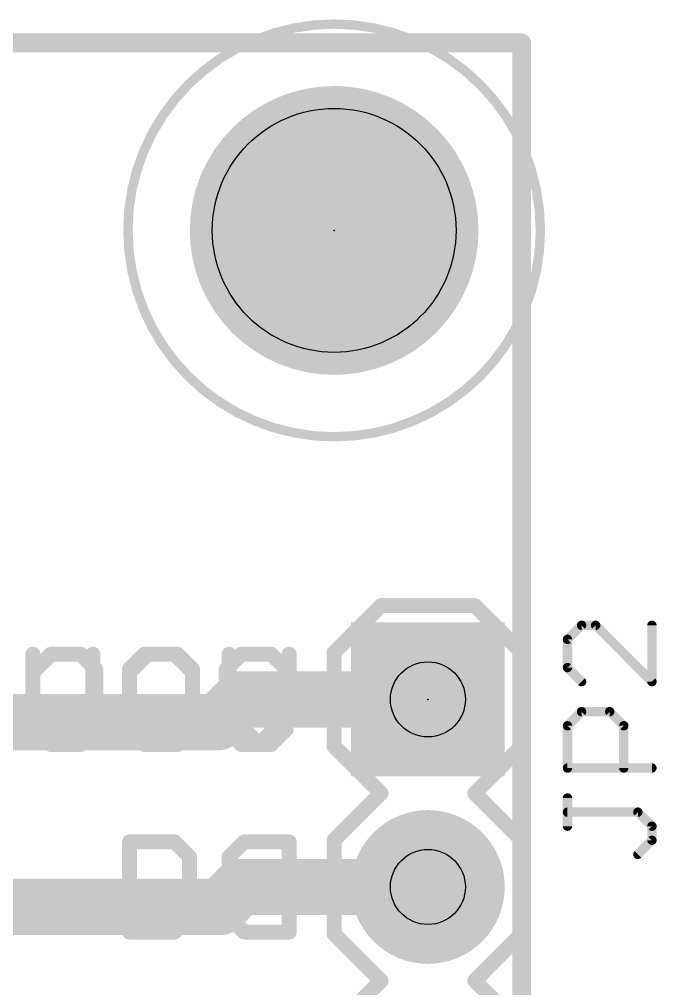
# Model space of a CAD drawing. Extents: x -36 to 72, y -18 to 26.
# Drawn here: x 13.52 to 22.15, y 12.59 to 25.72 of the extents above; entities that cross this region are included whole.
import ezdxf

# ---------------------------------------------------------------- set-up
doc = ezdxf.new("R2010")
doc.units = 0
for name, color, linetype in [('1', 12, 'CONTINUOUS'), ('17', 110, 'CONTINUOUS'), ('20', 53, 'CONTINUOUS'), ('21', 41, 'CONTINUOUS'), ('22', 40, 'CONTINUOUS'), ('23', 53, 'CONTINUOUS'), ('25', 253, 'CONTINUOUS'), ('29', 253, 'CONTINUOUS'), ('30', 253, 'CONTINUOUS'), ('39', 12, 'CONTINUOUS'), ('41', 12, 'CONTINUOUS'), ('42', 132, 'CONTINUOUS'), ('44', 253, 'CONTINUOUS'), ('51', 53, 'CONTINUOUS')]:
    doc.layers.add(name, color=color, linetype=linetype)

# ---------------------------------------------------------------- blocks, each defined once
blk = doc.blocks.new('RECT')
blk.add_solid([(-0.5, -0.5), (0.5, -0.5), (-0.5, 0.5), (0.5, 0.5)])
blk = doc.blocks.new('SQUAREP')
blk.add_solid([(-0.5, -0.5), (0.5, -0.5), (-0.5, 0.5), (0.5, 0.5)])
blk = doc.blocks.new('ROUNDP')
at = {"const_width": 0.5}
blk.add_lwpolyline([(0, -0.25, 1), (0, 0.25, 1), (0, -0.25)], format="xyb", dxfattribs=at)

msp = doc.modelspace()

# ---------------------------------------------------------------- linework, layer by layer
at = {"layer": '1', "const_width": 0.762}
for points in [[(16.2, 16.2), (16.51, 16.51)], [(19.05, 16.51), (16.51, 16.51)], [(11.832, 16.2), (16.2, 16.2)], [(16.24, 13.7), (16.51, 13.97)], [(19.05, 13.97), (16.51, 13.97)], [(11.832, 13.7), (16.24, 13.7)]]:
    msp.add_lwpolyline(points, dxfattribs=at)
at = {"layer": '1', "const_width": 0.381}
for points in [[(16.51, 16.7005, 1), (16.51, 16.3195)], [(16.6447, 16.3753, 1), (16.3753, 16.6447)], [(19.05, 16.3195, 1), (19.05, 16.7005)], [(16.2, 16.0095, 1), (16.2, 16.3905)], [(16.0653, 16.3347, 1), (16.3347, 16.0653)], [(16.51, 14.1605, 1), (16.51, 13.7795)], [(16.6447, 13.8353, 1), (16.3753, 14.1047)], [(19.05, 13.7795, 1), (19.05, 14.1605)], [(16.24, 13.5095, 1), (16.24, 13.8905)], [(16.1053, 13.8347, 1), (16.3747, 13.5653)]]:
    msp.add_lwpolyline(points, format="xyb", dxfattribs=at)
at = {"layer": '20', "const_width": 0.254}
for points in [[(0, 25.4), (20.32, 25.4)], [(20.32, 25.4), (20.32, 0)]]:
    msp.add_lwpolyline(points, dxfattribs=at)
at = {"layer": '20', "const_width": 0.127}
for points in [[(20.3835, 25.4, 1), (20.2565, 25.4)], [(20.32, 25.3365, 1), (20.32, 25.4635)]]:
    msp.add_lwpolyline(points, format="xyb", dxfattribs=at)
at = {"layer": '20'}
msp.add_circle((17.78, 22.86), 1.651, dxfattribs=at)
at = {"layer": '21', "const_width": 0.2032}
for points in [[(18.415, 17.78), (17.78, 17.145)], [(19.685, 17.78), (18.415, 17.78)], [(20.32, 17.145), (19.685, 17.78)], [(13.6984, 17.1206), (13.6984, 16.3071)], [(14.5119, 16.3071), (14.5119, 17.1206)], [(15.2115, 17.1206), (15.0081, 16.9173)], [(15.6183, 17.1206), (15.2115, 17.1206)], [(15.8216, 16.9173), (15.6183, 17.1206)], [(16.5212, 17.1206), (16.3179, 16.9173)], [(16.928, 17.1206), (16.5212, 17.1206)], [(17.1314, 16.9173), (16.928, 17.1206)], [(17.78, 15.875), (17.78, 17.145)], [(20.32, 17.145), (20.32, 15.875)], [(15.0081, 16.9173), (15.0081, 16.1038)], [(16.3179, 16.9173), (16.3179, 16.1038)], [(13.6984, 16.3071), (14.1052, 15.9004)], [(14.1052, 15.9004), (14.5119, 16.3071)], [(15.0081, 16.1038), (15.2115, 15.9004)], [(15.6183, 15.9004), (15.8216, 16.1038)], [(16.3179, 16.1038), (16.5212, 15.9004)], [(16.928, 15.9004), (17.1314, 16.1038)], [(15.2115, 15.9004), (15.6183, 15.9004)], [(16.5212, 15.9004), (16.928, 15.9004)], [(18.415, 15.24), (17.78, 15.875)], [(20.32, 15.875), (19.685, 15.24)], [(17.78, 14.605), (18.415, 15.24)], [(19.685, 15.24), (20.32, 14.605)], [(17.78, 13.335), (17.78, 14.605)], [(20.32, 14.605), (20.32, 13.335)], [(15.0081, 14.5806), (15.0081, 13.3604)], [(15.6183, 14.5806), (15.0081, 14.5806)], [(15.8216, 14.3773), (15.6183, 14.5806)], [(15.8216, 13.5638), (15.8216, 14.3773)], [(16.3179, 13.9705), (17.1314, 13.9705)], [(15.6183, 13.3604), (15.8216, 13.5638)], [(15.0081, 13.3604), (15.6183, 13.3604)], [(18.415, 12.7), (17.78, 13.335)], [(20.32, 13.335), (19.685, 12.7)], [(17.78, 12.065), (18.415, 12.7)], [(19.685, 12.7), (20.32, 12.065)]]:
    msp.add_lwpolyline(points, dxfattribs=at)
at = {"layer": '21', "const_width": 0.1016}
for points in [[(18.415, 17.8308, 1), (18.415, 17.7292)], [(18.4509, 17.7441, 1), (18.3791, 17.8159)], [(19.7209, 17.8159, 1), (19.6491, 17.7441)], [(19.685, 17.7292, 1), (19.685, 17.8308)], [(13.7492, 17.1206, 1), (13.6476, 17.1206)], [(14.5627, 17.1206, 1), (14.4611, 17.1206)], [(15.2115, 17.1714, 1), (15.2115, 17.0698)], [(15.2474, 17.0847, 1), (15.1756, 17.1566)], [(15.6542, 17.1566, 1), (15.5823, 17.0847)], [(15.6183, 17.0698, 1), (15.6183, 17.1714)], [(16.5212, 17.1714, 1), (16.5212, 17.0698)], [(16.5572, 17.0847, 1), (16.4853, 17.1566)], [(16.9639, 17.1566, 1), (16.8921, 17.0847)], [(16.928, 17.0698, 1), (16.928, 17.1714)], [(17.8308, 17.145, 1), (17.7292, 17.145)], [(17.7441, 17.1809, 1), (17.8159, 17.1091)], [(20.3708, 17.145, 1), (20.2692, 17.145)], [(20.2841, 17.1091, 1), (20.3559, 17.1809)], [(15.0589, 16.9173, 1), (14.9573, 16.9173)], [(14.9722, 16.9532, 1), (15.0441, 16.8813)], [(15.7857, 16.8813, 1), (15.8576, 16.9532)], [(16.2819, 16.9532, 1), (16.3538, 16.8813)], [(16.3687, 16.9173, 1), (16.2671, 16.9173)], [(17.0954, 16.8813, 1), (17.1673, 16.9532)], [(13.7343, 16.3431, 1), (13.6625, 16.2712)], [(14.5478, 16.2712, 1), (14.476, 16.3431)], [(13.6476, 16.3071, 1), (13.7492, 16.3071)], [(14.4611, 16.3071, 1), (14.5627, 16.3071)], [(15.0441, 16.1397, 1), (14.9722, 16.0679)], [(14.9573, 16.1038, 1), (15.0589, 16.1038)], [(15.8576, 16.0679, 1), (15.7857, 16.1397)], [(16.3538, 16.1397, 1), (16.2819, 16.0679)], [(16.2671, 16.1038, 1), (16.3687, 16.1038)], [(17.1673, 16.0679, 1), (17.0954, 16.1397)], [(14.0692, 15.9363, 1), (14.1411, 15.8645)], [(14.0692, 15.8645, 1), (14.1411, 15.9363)], [(15.2115, 15.9512, 1), (15.2115, 15.8496)], [(15.1756, 15.8645, 1), (15.2474, 15.9363)], [(15.5823, 15.9363, 1), (15.6542, 15.8645)], [(15.6183, 15.8496, 1), (15.6183, 15.9512)], [(16.5212, 15.9512, 1), (16.5212, 15.8496)], [(16.4853, 15.8645, 1), (16.5572, 15.9363)], [(16.8921, 15.9363, 1), (16.9639, 15.8645)], [(16.928, 15.8496, 1), (16.928, 15.9512)], [(17.8159, 15.9109, 1), (17.7441, 15.8391)], [(17.7292, 15.875, 1), (17.8308, 15.875)], [(20.2692, 15.875, 1), (20.3708, 15.875)], [(20.3559, 15.8391, 1), (20.2841, 15.9109)], [(18.4509, 15.2041, 1), (18.3791, 15.2759)], [(18.3791, 15.2041, 1), (18.4509, 15.2759)], [(19.7209, 15.2759, 1), (19.6491, 15.2041)], [(19.6491, 15.2759, 1), (19.7209, 15.2041)], [(17.8308, 14.605, 1), (17.7292, 14.605)], [(20.3708, 14.605, 1), (20.2692, 14.605)], [(15.0589, 14.5806, 1), (14.9573, 14.5806)], [(15.0081, 14.6314, 1), (15.0081, 14.5298)], [(15.6542, 14.6166, 1), (15.5823, 14.5447)], [(15.6183, 14.5298, 1), (15.6183, 14.6314)], [(17.7441, 14.6409, 1), (17.8159, 14.5691)], [(20.2841, 14.5691, 1), (20.3559, 14.6409)], [(15.8724, 14.3773, 1), (15.7708, 14.3773)], [(15.7857, 14.3413, 1), (15.8576, 14.4132)], [(16.3179, 14.0213, 1), (16.3179, 13.9197)], [(17.1314, 13.9197, 1), (17.1314, 14.0213)], [(15.8576, 13.5279, 1), (15.7857, 13.5997)], [(15.7708, 13.5638, 1), (15.8724, 13.5638)], [(15.0081, 13.4112, 1), (15.0081, 13.3096)], [(14.9573, 13.3604, 1), (15.0589, 13.3604)], [(15.5823, 13.3963, 1), (15.6542, 13.3245)], [(15.6183, 13.3096, 1), (15.6183, 13.4112)], [(17.8159, 13.3709, 1), (17.7441, 13.2991)], [(20.3559, 13.2991, 1), (20.2841, 13.3709)], [(17.7292, 13.335, 1), (17.8308, 13.335)], [(20.2692, 13.335, 1), (20.3708, 13.335)], [(18.4509, 12.6641, 1), (18.3791, 12.7359)], [(18.3791, 12.6641, 1), (18.4509, 12.7359)], [(19.7209, 12.7359, 1), (19.6491, 12.6641)], [(19.6491, 12.7359, 1), (19.7209, 12.6641)]]:
    msp.add_lwpolyline(points, format="xyb", dxfattribs=at)
at = {"layer": '22', "const_width": 0.2032}
for points in [[(13.7375, 16.9173), (13.9408, 17.1206)], [(13.9408, 17.1206), (14.3476, 17.1206)], [(14.3476, 17.1206), (14.551, 16.9173)], [(15.0472, 16.9173), (15.2506, 17.1206)], [(15.2506, 17.1206), (15.6573, 17.1206)], [(15.6573, 17.1206), (15.8607, 16.9173)], [(16.3569, 16.3071), (16.3569, 17.1206)], [(17.1704, 17.1206), (17.1704, 16.3071)], [(14.551, 16.9173), (14.551, 16.1038)], [(15.8607, 16.9173), (15.8607, 16.1038)], [(16.7637, 15.9004), (16.3569, 16.3071)], [(17.1704, 16.3071), (16.7637, 15.9004)], [(13.9408, 15.9004), (13.7375, 16.1038)], [(14.551, 16.1038), (14.3476, 15.9004)], [(15.2506, 15.9004), (15.0472, 16.1038)], [(15.8607, 16.1038), (15.6573, 15.9004)], [(14.3476, 15.9004), (13.9408, 15.9004)], [(15.6573, 15.9004), (15.2506, 15.9004)], [(16.3569, 14.3773), (16.5603, 14.5806)], [(16.5603, 14.5806), (17.1704, 14.5806)], [(17.1704, 14.5806), (17.1704, 13.3604)], [(16.3569, 13.5638), (16.3569, 14.3773)], [(15.8607, 13.9705), (15.0472, 13.9705)], [(16.5603, 13.3604), (16.3569, 13.5638)], [(17.1704, 13.3604), (16.5603, 13.3604)]]:
    msp.add_lwpolyline(points, dxfattribs=at)
at = {"layer": '22', "const_width": 0.1016}
for points in [[(13.9408, 17.1714, 1), (13.9408, 17.0698)], [(13.9768, 17.0847, 1), (13.9049, 17.1566)], [(14.3835, 17.1566, 1), (14.3117, 17.0847)], [(14.3476, 17.0698, 1), (14.3476, 17.1714)], [(15.2506, 17.1714, 1), (15.2506, 17.0698)], [(15.2865, 17.0847, 1), (15.2146, 17.1566)], [(15.6932, 17.1566, 1), (15.6214, 17.0847)], [(15.6573, 17.0698, 1), (15.6573, 17.1714)], [(16.4077, 17.1206, 1), (16.3061, 17.1206)], [(17.2212, 17.1206, 1), (17.1196, 17.1206)], [(13.7015, 16.9532, 1), (13.7734, 16.8813)], [(14.6018, 16.9173, 1), (14.5001, 16.9173)], [(14.515, 16.8813, 1), (14.5869, 16.9532)], [(15.0113, 16.9532, 1), (15.0831, 16.8813)], [(15.9115, 16.9173, 1), (15.8099, 16.9173)], [(15.8248, 16.8813, 1), (15.8966, 16.9532)], [(16.3928, 16.3431, 1), (16.321, 16.2712)], [(17.2063, 16.2712, 1), (17.1345, 16.3431)], [(16.3061, 16.3071, 1), (16.4077, 16.3071)], [(17.1196, 16.3071, 1), (17.2212, 16.3071)], [(13.7734, 16.1397, 1), (13.7015, 16.0679)], [(14.5001, 16.1038, 1), (14.6018, 16.1038)], [(14.5869, 16.0679, 1), (14.515, 16.1397)], [(15.0831, 16.1397, 1), (15.0113, 16.0679)], [(15.8099, 16.1038, 1), (15.9115, 16.1038)], [(15.8966, 16.0679, 1), (15.8248, 16.1397)], [(13.9408, 15.9512, 1), (13.9408, 15.8496)], [(13.9049, 15.8645, 1), (13.9768, 15.9363)], [(14.3117, 15.9363, 1), (14.3835, 15.8645)], [(14.3476, 15.8496, 1), (14.3476, 15.9512)], [(15.2506, 15.9512, 1), (15.2506, 15.8496)], [(15.2146, 15.8645, 1), (15.2865, 15.9363)], [(15.6214, 15.9363, 1), (15.6932, 15.8645)], [(15.6573, 15.8496, 1), (15.6573, 15.9512)], [(16.7277, 15.9363, 1), (16.7996, 15.8645)], [(16.7277, 15.8645, 1), (16.7996, 15.9363)], [(16.5603, 14.6314, 1), (16.5603, 14.5298)], [(16.5962, 14.5447, 1), (16.5244, 14.6166)], [(17.2212, 14.5806, 1), (17.1196, 14.5806)], [(17.1704, 14.5298, 1), (17.1704, 14.6314)], [(16.4077, 14.3773, 1), (16.3061, 14.3773)], [(16.321, 14.4132, 1), (16.3928, 14.3413)], [(15.0472, 14.0213, 1), (15.0472, 13.9197)], [(15.8607, 13.9197, 1), (15.8607, 14.0213)], [(16.3928, 13.5997, 1), (16.321, 13.5279)], [(16.3061, 13.5638, 1), (16.4077, 13.5638)], [(16.5603, 13.4112, 1), (16.5603, 13.3096)], [(16.5244, 13.3245, 1), (16.5962, 13.3963)], [(17.1196, 13.3604, 1), (17.2212, 13.3604)], [(17.1704, 13.3096, 1), (17.1704, 13.4112)]]:
    msp.add_lwpolyline(points, format="xyb", dxfattribs=at)
at = {"layer": '23'}
for p in [(17.78, 22.86), (19.05, 16.51)]:
    msp.add_point(p, dxfattribs=at)
at = {"layer": '25', "const_width": 0.127}
for points in [[(21.132, 17.5129), (20.9413, 17.3223)], [(21.3226, 17.5129), (21.132, 17.5129)], [(22.0853, 16.7503), (21.3226, 17.5129)], [(22.0853, 17.5129), (22.0853, 16.7503)], [(20.9413, 17.3223), (20.9413, 16.941)], [(20.9413, 16.941), (21.132, 16.7503)], [(20.9413, 16.1529), (21.132, 16.3436)], [(21.132, 16.3436), (21.5133, 16.3436)], [(21.5133, 16.3436), (21.704, 16.1529)], [(20.9413, 15.5809), (20.9413, 16.1529)], [(21.704, 16.1529), (21.704, 15.5809)], [(22.0853, 15.5809), (20.9413, 15.5809)], [(20.9413, 14.7928), (20.9413, 15.1742)], [(21.8946, 14.9835), (20.9413, 14.9835)], [(22.0853, 14.7928), (21.8946, 14.9835)], [(22.0853, 14.6022), (22.0853, 14.7928)], [(21.8946, 14.4115), (22.0853, 14.6022)]]:
    msp.add_lwpolyline(points, dxfattribs=at)
at = {"layer": '25', "const_width": 0.0635}
for points in [[(21.132, 17.5447, 1), (21.132, 17.4812)], [(21.1544, 17.4905, 1), (21.1095, 17.5354)], [(21.3451, 17.5354, 1), (21.3002, 17.4905)], [(21.3226, 17.4812, 1), (21.3226, 17.5447)], [(22.117, 17.5129, 1), (22.0536, 17.5129)], [(20.9731, 17.3223, 1), (20.9096, 17.3223)], [(20.9189, 17.3447, 1), (20.9638, 17.2998)], [(20.9638, 16.9634, 1), (20.9189, 16.9185)], [(20.9096, 16.941, 1), (20.9731, 16.941)], [(21.1095, 16.7278, 1), (21.1544, 16.7727)], [(22.0628, 16.7278, 1), (22.1078, 16.7727)], [(22.0536, 16.7503, 1), (22.117, 16.7503)], [(21.132, 16.3753, 1), (21.132, 16.3118)], [(21.1544, 16.3211, 1), (21.1095, 16.366)], [(21.5358, 16.366, 1), (21.4909, 16.3211)], [(21.5133, 16.3118, 1), (21.5133, 16.3753)], [(20.9731, 16.1529, 1), (20.9096, 16.1529)], [(20.9189, 16.1753, 1), (20.9638, 16.1304)], [(21.7357, 16.1529, 1), (21.6722, 16.1529)], [(21.6815, 16.1304, 1), (21.7264, 16.1753)], [(20.9413, 15.6127, 1), (20.9413, 15.5492)], [(22.0853, 15.5492, 1), (22.0853, 15.6127)], [(20.9096, 15.5809, 1), (20.9731, 15.5809)], [(21.6722, 15.5809, 1), (21.7357, 15.5809)], [(20.9731, 15.1742, 1), (20.9096, 15.1742)], [(20.9413, 15.0152, 1), (20.9413, 14.9517)], [(21.9171, 15.0059, 1), (21.8722, 14.961)], [(21.8946, 14.9517, 1), (21.8946, 15.0152)], [(22.117, 14.7928, 1), (22.0536, 14.7928)], [(22.0628, 14.7704, 1), (22.1078, 14.8153)], [(20.9096, 14.7928, 1), (20.9731, 14.7928)], [(22.0536, 14.6022, 1), (22.117, 14.6022)], [(22.1078, 14.5797, 1), (22.0628, 14.6246)], [(21.8722, 14.434, 1), (21.9171, 14.3891)]]:
    msp.add_lwpolyline(points, format="xyb", dxfattribs=at)
at = {"layer": '29', "const_width": 1.7526}
msp.add_lwpolyline([(17.78, 21.9837, 1), (17.78, 23.7363, 1), (17.78, 21.9837)], format="xyb", dxfattribs=at)
at = {"layer": '30', "const_width": 1.7526}
msp.add_lwpolyline([(17.78, 21.9837, 1), (17.78, 23.7363, 1), (17.78, 21.9837)], format="xyb", dxfattribs=at)
at = {"layer": '39', "const_width": 0.127}
msp.add_lwpolyline([(17.78, 20.066, 1), (17.78, 25.654, 1), (17.78, 20.066)], format="xyb", dxfattribs=at)
at = {"layer": '41'}
for points, const_width in [([(17.78, 24.7142, 1), (17.78, 21.0058)], 0.2032), ([(17.78, 21.0058, 1), (17.78, 24.7142)], 0.2032), ([(17.78, 24.765, 1), (17.78, 24.6634)], 0.1016), ([(17.78, 24.6634, 1), (17.78, 24.765)], 0.1016), ([(17.78, 21.0566, 1), (17.78, 20.955)], 0.1016), ([(17.78, 20.955, 1), (17.78, 21.0566)], 0.1016)]:
    msp.add_lwpolyline(points, format="xyb", dxfattribs=dict(at, const_width=const_width))
at = {"layer": '42'}
for points, const_width in [([(17.78, 24.7142, 1), (17.78, 21.0058)], 0.2032), ([(17.78, 21.0058, 1), (17.78, 24.7142)], 0.2032), ([(17.78, 24.765, 1), (17.78, 24.6634)], 0.1016), ([(17.78, 24.6634, 1), (17.78, 24.765)], 0.1016), ([(17.78, 21.0566, 1), (17.78, 20.955)], 0.1016), ([(17.78, 20.955, 1), (17.78, 21.0566)], 0.1016)]:
    msp.add_lwpolyline(points, format="xyb", dxfattribs=dict(at, const_width=const_width))
at = {"layer": '44'}
for centre in [(19.05, 16.51), (19.05, 13.97)]:
    msp.add_circle(centre, 0.508, dxfattribs=at)

# ---------------------------------------------------------------- block references
at = {"layer": '17'}
for name, p, xscale, yscale in [('SQUAREP', (19.05, 16.51), 1.8796, 1.8796), ('SQUAREP', (19.05, 16.51), 1.8796, 1.8796), ('ROUNDP', (19.05, 16.51), 1.524, 1.524), ('ROUNDP', (19.05, 16.51), 1.524, 1.524), ('ROUNDP', (19.05, 13.97), 1.8796, 1.8796), ('ROUNDP', (19.05, 13.97), 1.8796, 1.8796), ('ROUNDP', (19.05, 13.97), 1.524, 1.524), ('ROUNDP', (19.05, 13.97), 1.524, 1.524)]:
    msp.add_blockref(name, p, dxfattribs=dict(at, xscale=xscale, yscale=yscale))
at = {"layer": '29', "xscale": 2.0828, "yscale": 2.0828}
for name, p in [('SQUAREP', (19.05, 16.51)), ('ROUNDP', (19.05, 13.97))]:
    msp.add_blockref(name, p, dxfattribs=at)
at = {"layer": '30', "xscale": 2.0828, "yscale": 2.0828}
for name, p in [('SQUAREP', (19.05, 16.51)), ('ROUNDP', (19.05, 13.97))]:
    msp.add_blockref(name, p, dxfattribs=at)
at = {"layer": '51', "xscale": 0.508, "yscale": 0.508, "rotation": 270}
for p in [(19.05, 16.51), (19.05, 13.97)]:
    msp.add_blockref('RECT', p, dxfattribs=at)

doc.saveas('drawing.dxf')
